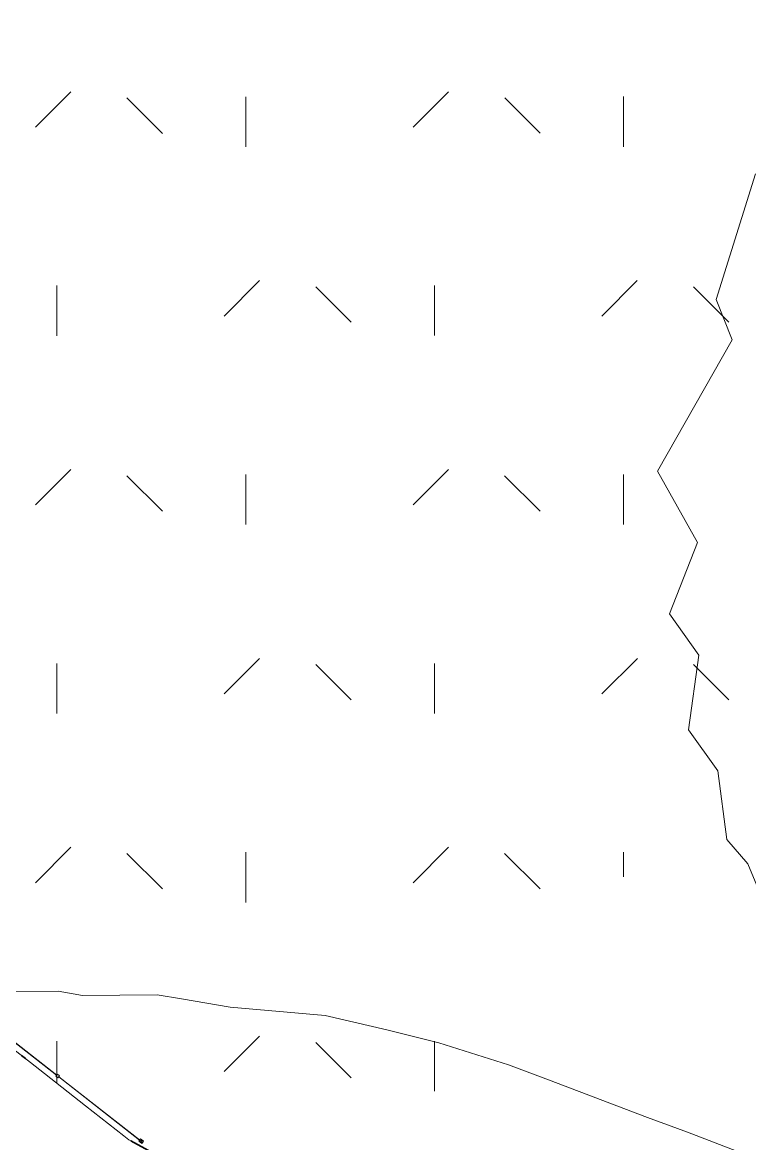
# Model space of a CAD drawing. Header units: metres. Extents: x -207 to 292, y -187 to 169.
# Drawn here: x -85.19 to -71.36, y -127.81 to -106.49 of the extents above; entities that cross this region are included whole.
import ezdxf

# ---------------------------------------------------------------- set-up
doc = ezdxf.new("R2010")
doc.units = ezdxf.units.M
doc.linetypes.add('IMPORT-IMPORT-LÍMITE2 _2_', pattern=[36.83, 6.35, -2.54, 0, -2.54, 25.4, 0, 0, 0])
for name, color, linetype, lineweight in [('A-GLAZ-CWMG', 7, 'Continuous', 9), ('ACHURADO', 7, 'Continuous', 9), ('C-TOPO', 7, 'Continuous', 9), ('C-TOPO-MAJR', 7, 'Continuous', 35), ('linea propiedad', 7, 'IMPORT-IMPORT-LÍMITE2 _2_', 35)]:
    doc.layers.add(name, color=color, linetype=linetype, lineweight=lineweight)
doc.layers.add('PR10-ARQ-PL-001-Emplazamiento-C-1_dwg', color=7, linetype='Continuous', lineweight=9, true_color=0x767676)

# ---------------------------------------------------------------- blocks, each defined once
blk = doc.blocks.new('PR10-ARQ-PL-001-Emplazamiento-C-1_dwg_Quad Corner Mullion - 50x50 mm-517351-PLANTA EMPLAZAMIENTO-674653-PLANTA EMPLAZAMIENTO ACTUALIZADO')
at = {"layer": 'A-GLAZ-CWMG', "flags": 128}
blk.add_lwpolyline([(0.025, 0.025), (-0.025, 0.025), (-0.025, -0.025), (0.025, -0.025)], close=True, dxfattribs=at)
blk = doc.blocks.new('PR10-ARQ-PL-001-Emplazamiento-C-1_dwg_Quad Corner Mullion - 50x50 mm-517358-PLANTA EMPLAZAMIENTO-674658-PLANTA EMPLAZAMIENTO ACTUALIZADO')
at = {"layer": 'A-GLAZ-CWMG', "flags": 128}
blk.add_lwpolyline([(0.025, 0.025), (0.025, -0.025), (-0.025, -0.025), (-0.025, 0.025)], close=True, dxfattribs=at)
blk = doc.blocks.new('PR10-ARQ-PL-001-Emplazamiento-C-1_dwg_Circular Mullion - 5mm-517344-PLANTA EMPLAZAMIENTO-674655-PLANTA EMPLAZAMIENTO ACTUALIZADO')
at = {"layer": 'A-GLAZ-CWMG', "flags": 128}
for points in [[(-84.442, 139.656), (-83.711, 141.464), (-83.713, 141.465), (-83.716, 141.466), (-84.446, 139.658), (-84.444, 139.657)], [(-84.444, 139.657), (-83.713, 141.465)]]:
    blk.add_lwpolyline(points, close=True, dxfattribs=at)
blk = doc.blocks.new('PR10-ARQ-PL-001-Emplazamiento-C-1_dwg_Rectangular Mullion - 50 x 50 mm-517346-PLANTA EMPLAZAMIENTO-674657-PLANTA EMPLAZAMIENTO ACTUALIZADO')
at = {"layer": 'A-GLAZ-CWMG', "flags": 128}
blk.add_lwpolyline([(0.025, 0.025), (-0.025, 0.025), (-0.025, -0.025), (0.025, -0.025)], close=True, dxfattribs=at)
blk = doc.blocks.new('PR10-ARQ-PL-001-Emplazamiento-C-1_dwg_Rectangular Mullion - 50 x 50 mm-517357-PLANTA EMPLAZAMIENTO-674659-PLANTA EMPLAZAMIENTO ACTUALIZADO')
at = {"layer": 'A-GLAZ-CWMG', "flags": 128}
blk.add_lwpolyline([(0.025, 0.025), (0.025, -0.025), (-0.025, -0.025), (-0.025, 0.025)], close=True, dxfattribs=at)
blk = doc.blocks.new('PR10-ARQ-PL-001-Emplazamiento-C-1_dwg-674643-PLANTA EMPLAZAMIENTO ACTUALIZADO')
at = {"layer": 'ACHURADO'}
h = blk.add_hatch(dxfattribs=at)
h.set_pattern_fill('FP_1', color=256, style=0, pattern_type=2)
h.set_pattern_definition([(90, (-655750.258, -5498481.082), (-3.592, 3.592), [0.9525, -6.232]), (45, (-655750.258, -5498481.082), (-3.5921024484, 3.5921024484), [0.9525, -4.127]), (135, (-655750.258, -5498481.082), (-3.5921024484, -3.5921024484), [0.9525, -4.127])])
h.paths.add_polyline_path([(-70.644, -134.54), (-73.744, -131.908), (-75.303, -123.01), (-71.023, -122.26), (-67.227, -118.287), (-66.271, -116.467), (-67.311, -115.93), (-63.223, -107.811), (-61.973, -108.468), (-60.834, -106.205), (-48.232, -112.822), (-49.371, -115.085), (-47.299, -116.173), (-43.302, -108.561), (-42.759, -106.014), (-42.175, -104.901), (-45.826, -103.256), (-40.884, -91.646), (-90.152, -72.113), (-89.876, -71.463), (-40.008, -91.287), (-44.95, -102.928), (-41.87, -104.319), (-39.078, -98.999), (-32.391, -95.936), (-32.397, -95.644), (-32.416, -95.353), (-32.448, -95.063), (-32.492, -94.775), (-32.549, -94.489), (-32.619, -94.206), (-32.701, -93.926), (-32.794, -93.65), (-32.9, -93.378), (-33.018, -93.111), (-33.147, -92.85), (-33.288, -92.594), (-33.439, -92.345), (-33.602, -92.103), (-33.775, -91.868), (-33.957, -91.641), (-34.15, -91.422), (-34.352, -91.211), (-34.563, -91.01), (-34.783, -90.818), (-35.01, -90.636), (-35.246, -90.464), (-59.119, -80.114), (-68.8, -76.313), (-68.941, -76.676), (-68.788, -76.736), (-68.957, -77.174), (-69.325, -77.032), (-69.156, -76.593), (-68.957, -76.251), (-90.056, -67.967), (-91.032, -70.423), (-94.086, -119.165), (-83.167, -127.74)])
at = {"layer": 'C-TOPO', "flags": 128}
for points in [[(-82.963, -127.851), (-83.167, -127.74), (-83.259, -127.668), (-83.992, -127.092), (-84.772, -126.479), (-85.036, -126.273), (-85.413, -125.976)], [(-85.413, -125.976), (-85.036, -126.273), (-84.772, -126.479), (-83.992, -127.092), (-83.259, -127.668), (-83.167, -127.74), (-82.963, -127.851)]]:
    blk.add_lwpolyline(points, dxfattribs=at)
at = {"layer": 'C-TOPO-MAJR', "color": 1, "lineweight": 9, "true_color": 0xff0000, "flags": 128}
for points in [[(-71.249, -109.369), (-71.996, -111.759), (-71.692, -112.527), (-73.109, -115.027), (-72.35, -116.383), (-72.88, -117.737), (-72.322, -118.522), (-72.524, -119.942), (-71.966, -120.727), (-71.79, -122.033), (-71.395, -122.49), (-71.19, -122.983)], [(-85.933, -124.926), (-84.513, -124.915), (-84.049, -124.994), (-82.629, -124.983), (-82.165, -125.062), (-81.237, -125.221), (-79.43, -125.38), (-78.262, -125.65), (-77.268, -125.894), (-75.946, -126.318), (-75.181, -126.598), (-73.303, -127.316), (-72.538, -127.595), (-71.599, -127.955)]]:
    blk.add_lwpolyline(points, dxfattribs=at)
at = {"layer": 'linea propiedad', "flags": 128}
blk.add_lwpolyline([(143.795, -0.255), (151.813, 17.148), (-83.704, 141.488), (-161.771, -49.779), (-137.14, -85.351), (-83.167, -127.74), (-59.701, -140.481)], dxfattribs=at)
for p, rotation in [((72.985, -83.833), 74.00000000000007), ((72.985, -83.833), 74.00000000000007), ((72.985, -83.833), 74.00000000000007), ((74.561, -85.065), 73.9999999999997), ((74.561, -85.065), 73.9999999999997), ((74.561, -85.065), 73.9999999999997)]:
    blk.add_blockref('PR10-ARQ-PL-001-Emplazamiento-C-1_dwg_Circular Mullion - 5mm-517344-PLANTA EMPLAZAMIENTO-674655-PLANTA EMPLAZAMIENTO ACTUALIZADO', p, dxfattribs=dict(rotation=rotation))
at = {"extrusion": (0, 0, -1), "rotation": 218.0000000000002}
for name, p in [('PR10-ARQ-PL-001-Emplazamiento-C-1_dwg_Rectangular Mullion - 50 x 50 mm-517346-PLANTA EMPLAZAMIENTO-674657-PLANTA EMPLAZAMIENTO ACTUALIZADO', (84.518, -126.527)), ('PR10-ARQ-PL-001-Emplazamiento-C-1_dwg_Rectangular Mullion - 50 x 50 mm-517357-PLANTA EMPLAZAMIENTO-674659-PLANTA EMPLAZAMIENTO ACTUALIZADO', (84.518, -126.527)), ('PR10-ARQ-PL-001-Emplazamiento-C-1_dwg_Rectangular Mullion - 50 x 50 mm-517346-PLANTA EMPLAZAMIENTO-674657-PLANTA EMPLAZAMIENTO ACTUALIZADO', (82.942, -127.758)), ('PR10-ARQ-PL-001-Emplazamiento-C-1_dwg_Rectangular Mullion - 50 x 50 mm-517357-PLANTA EMPLAZAMIENTO-674659-PLANTA EMPLAZAMIENTO ACTUALIZADO', (82.942, -127.758)), ('PR10-ARQ-PL-001-Emplazamiento-C-1_dwg_Quad Corner Mullion - 50x50 mm-517351-PLANTA EMPLAZAMIENTO-674653-PLANTA EMPLAZAMIENTO ACTUALIZADO', (82.923, -127.773)), ('PR10-ARQ-PL-001-Emplazamiento-C-1_dwg_Quad Corner Mullion - 50x50 mm-517358-PLANTA EMPLAZAMIENTO-674658-PLANTA EMPLAZAMIENTO ACTUALIZADO', (82.923, -127.773))]:
    blk.add_blockref(name, p, dxfattribs=at)
blk = doc.blocks.new('Quad Corner Mullion - 50x50 mm-517351-PLANTA EMPLAZAMIENTO ACTUALIZADO')
at = {"layer": 'A-GLAZ-CWMG'}
for p, q in [((0.025, 0.025), (-0.025, 0.025)), ((-0.025, 0.025), (-0.025, -0.025)), ((0.025, -0.025), (0.025, 0.025)), ((-0.025, -0.025), (0.025, -0.025))]:
    blk.add_line(p, q, dxfattribs=at)
blk = doc.blocks.new('Quad Corner Mullion - 50x50 mm-517358-PLANTA EMPLAZAMIENTO ACTUALIZADO')
at = {"layer": 'A-GLAZ-CWMG'}
for p, q in [((-0.025, -0.025), (-0.025, 0.025)), ((-0.025, 0.025), (0.025, 0.025)), ((0.025, 0.025), (0.025, -0.025)), ((0.025, -0.025), (-0.025, -0.025))]:
    blk.add_line(p, q, dxfattribs=at)
blk = doc.blocks.new('Circular Mullion - 5mm-517344-PLANTA EMPLAZAMIENTO ACTUALIZADO')
at = {"layer": 'A-GLAZ-CWMG'}
for p, q in [((-83.716, 141.466), (-84.446, 139.658)), ((-84.444, 139.657), (-83.713, 141.465)), ((-83.713, 141.465), (-84.444, 139.657)), ((-84.442, 139.656), (-83.711, 141.464)), ((-83.713, 141.465), (-83.716, 141.466)), ((-83.711, 141.464), (-83.713, 141.465)), ((-84.446, 139.658), (-84.444, 139.657)), ((-84.444, 139.657), (-84.442, 139.656))]:
    blk.add_line(p, q, dxfattribs=at)
blk = doc.blocks.new('Rectangular Mullion - 50 x 50 mm-517346-PLANTA EMPLAZAMIENTO ACTUALIZADO')
at = {"layer": 'A-GLAZ-CWMG'}
for p, q in [((0.025, 0.025), (-0.025, 0.025)), ((-0.025, 0.025), (-0.025, -0.025)), ((0.025, -0.025), (0.025, 0.025)), ((-0.025, -0.025), (0.025, -0.025))]:
    blk.add_line(p, q, dxfattribs=at)
blk = doc.blocks.new('Rectangular Mullion - 50 x 50 mm-517357-PLANTA EMPLAZAMIENTO ACTUALIZADO')
at = {"layer": 'A-GLAZ-CWMG'}
for p, q in [((-0.025, -0.025), (-0.025, 0.025)), ((-0.025, 0.025), (0.025, 0.025)), ((0.025, 0.025), (0.025, -0.025)), ((0.025, -0.025), (-0.025, -0.025))]:
    blk.add_line(p, q, dxfattribs=at)

msp = doc.modelspace()

# ---------------------------------------------------------------- linework, layer by layer
at = {"layer": 'C-TOPO'}
for p, q in [((-85.413, -125.976), (-85.036, -126.273)), ((-85.036, -126.273), (-85.413, -125.976)), ((-85.036, -126.273), (-84.772, -126.479)), ((-84.772, -126.479), (-85.036, -126.273)), ((-84.772, -126.479), (-83.992, -127.092)), ((-83.992, -127.092), (-84.772, -126.479)), ((-83.992, -127.092), (-83.259, -127.668)), ((-83.259, -127.668), (-83.992, -127.092)), ((-83.259, -127.668), (-83.167, -127.74)), ((-83.167, -127.74), (-83.259, -127.668)), ((-83.167, -127.74), (-82.963, -127.851)), ((-82.963, -127.851), (-83.167, -127.74))]:
    msp.add_line(p, q, dxfattribs=at)
at = {"layer": 'C-TOPO-MAJR', "color": 1, "lineweight": 9, "true_color": 0xff0000, "flags": 128}
for points in [[(-71.249, -109.369), (-71.996, -111.759), (-71.692, -112.527), (-73.109, -115.027), (-72.35, -116.383), (-72.88, -117.737), (-72.322, -118.522), (-72.524, -119.942), (-71.966, -120.727), (-71.79, -122.033), (-71.395, -122.49), (-71.19, -122.983)], [(-87.183, -124.586), (-86.625, -124.69), (-86.596, -124.7), (-86.447, -124.778), (-86.394, -124.769), (-86.272, -124.879), (-85.933, -124.926), (-84.513, -124.915), (-84.049, -124.994), (-82.629, -124.983), (-82.165, -125.062), (-81.237, -125.221), (-79.43, -125.38), (-78.262, -125.65), (-77.268, -125.894), (-75.946, -126.318), (-75.181, -126.598), (-73.303, -127.316), (-72.538, -127.595), (-71.599, -127.955), (-70.384, -128.414), (-70.295, -128.575), (-70.252, -128.625), (-69.635, -128.688)]]:
    msp.add_lwpolyline(points, dxfattribs=at)

# ---------------------------------------------------------------- block references
at = {"layer": 'A-GLAZ-CWMG'}
for p, rotation in [((72.985, -83.833), 74.00000000000007), ((72.985, -83.833), 74.00000000000007), ((72.985, -83.833), 74.00000000000007), ((74.561, -85.065), 73.9999999999997), ((74.561, -85.065), 73.9999999999997), ((74.561, -85.065), 73.9999999999997)]:
    msp.add_blockref('Circular Mullion - 5mm-517344-PLANTA EMPLAZAMIENTO ACTUALIZADO', p, dxfattribs=dict(at, rotation=rotation))
at = {"layer": 'A-GLAZ-CWMG', "extrusion": (0, 0, -1), "rotation": 218.0000000000002}
for name, p in [('Rectangular Mullion - 50 x 50 mm-517346-PLANTA EMPLAZAMIENTO ACTUALIZADO', (84.518, -126.527)), ('Rectangular Mullion - 50 x 50 mm-517357-PLANTA EMPLAZAMIENTO ACTUALIZADO', (84.518, -126.527)), ('Rectangular Mullion - 50 x 50 mm-517346-PLANTA EMPLAZAMIENTO ACTUALIZADO', (82.942, -127.758)), ('Rectangular Mullion - 50 x 50 mm-517357-PLANTA EMPLAZAMIENTO ACTUALIZADO', (82.942, -127.758)), ('Quad Corner Mullion - 50x50 mm-517351-PLANTA EMPLAZAMIENTO ACTUALIZADO', (82.923, -127.773)), ('Quad Corner Mullion - 50x50 mm-517358-PLANTA EMPLAZAMIENTO ACTUALIZADO', (82.923, -127.773))]:
    msp.add_blockref(name, p, dxfattribs=at)
at = {"layer": 'PR10-ARQ-PL-001-Emplazamiento-C-1_dwg', "color": 7}
msp.add_blockref('PR10-ARQ-PL-001-Emplazamiento-C-1_dwg-674643-PLANTA EMPLAZAMIENTO ACTUALIZADO', (0, 0), dxfattribs=at)

doc.saveas('drawing.dxf')
